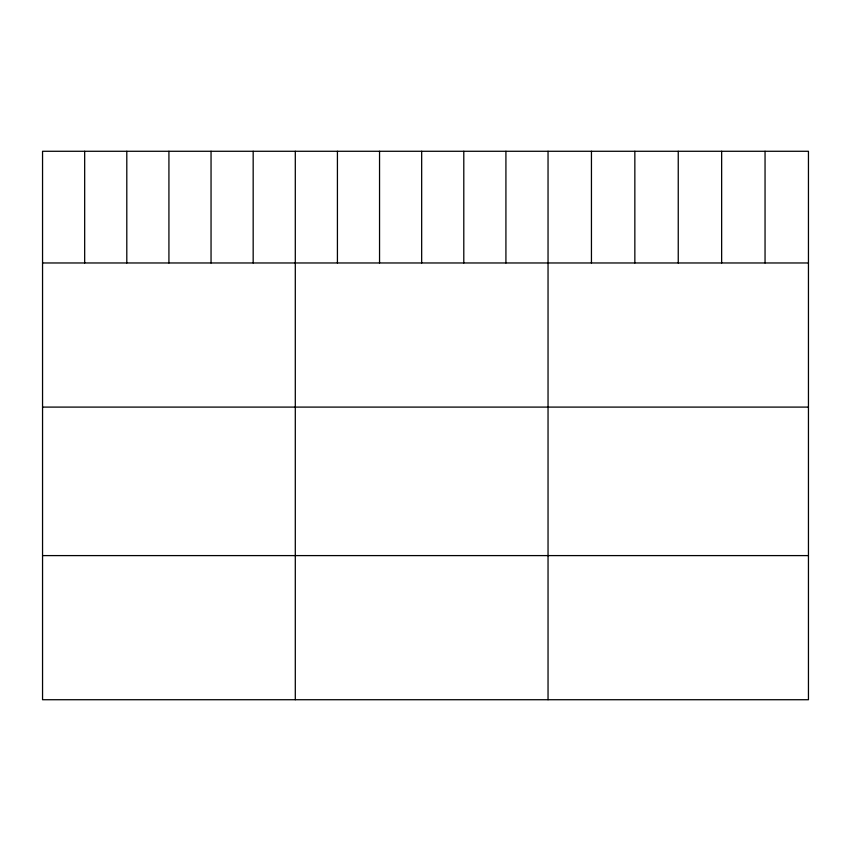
<?xml version="1.0" encoding="UTF-8"?>
<svg xmlns="http://www.w3.org/2000/svg" width="851" height="851" viewBox="0 0 851 851"><rect width="100%" height="100%" fill="white"/><g stroke="black" fill="none" stroke-linecap="round" stroke-linejoin="round"><path stroke-width="1.28" d="M808.45 262.97L808.45 699.724L42.55 699.724L42.55 151.276L808.45 151.276L808.45 262.97L42.55 262.97M42.55 407.097L808.45 407.097M42.55 555.597L808.45 555.597M765.049 151.276L765.049 262.97M721.648 151.276L721.648 262.97M678.247 151.276L678.247 262.97M634.846 151.276L634.846 262.97M591.445 151.276L591.445 262.97M548.044 151.276L548.044 699.724M505.92 151.276L505.92 262.97M463.795 151.276L463.795 262.97M421.67 151.276L421.67 262.97M379.546 151.276L379.546 262.97M337.421 151.276L337.421 262.97M295.297 151.276L295.297 699.724M253.172 151.276L253.172 262.97M211.048 151.276L211.048 262.97M168.924 151.276L168.924 262.97M126.799 151.276L126.799 262.97M84.674 151.276L84.674 262.97"/></g></svg>
